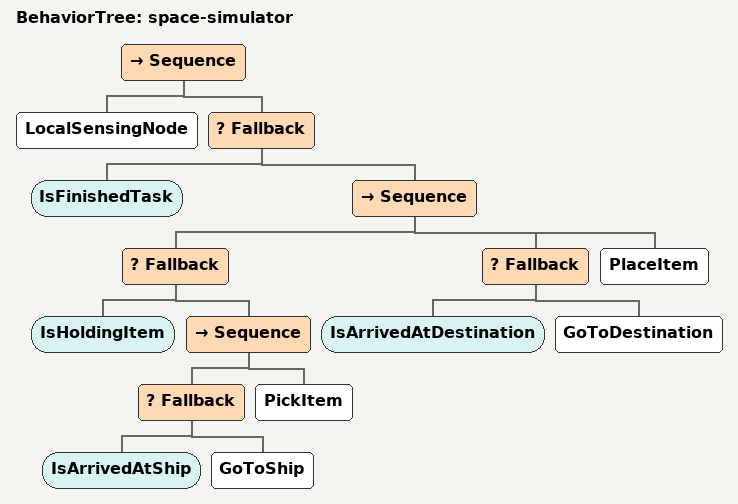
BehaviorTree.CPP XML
<?xml version="1.0" encoding="UTF-8"?>
<root BTCPP_format="4">
  <BehaviorTree ID="space-simulator">
    <Sequence>
      <LocalSensingNode/>
      <Fallback>
        <IsFinishedTask/>
        <Sequence>
          <Fallback>
            <IsHoldingItem/>
            <Sequence>
              <Fallback>
                <IsArrivedAtShip/>
                <GoToShip/>
              </Fallback>
              <PickItem/>
            </Sequence>
          </Fallback>
          <Fallback>
            <IsArrivedAtDestination/>
            <GoToDestination/>
          </Fallback>
          <PlaceItem/>
        </Sequence>
      </Fallback>
    </Sequence>
  </BehaviorTree>

</root>
